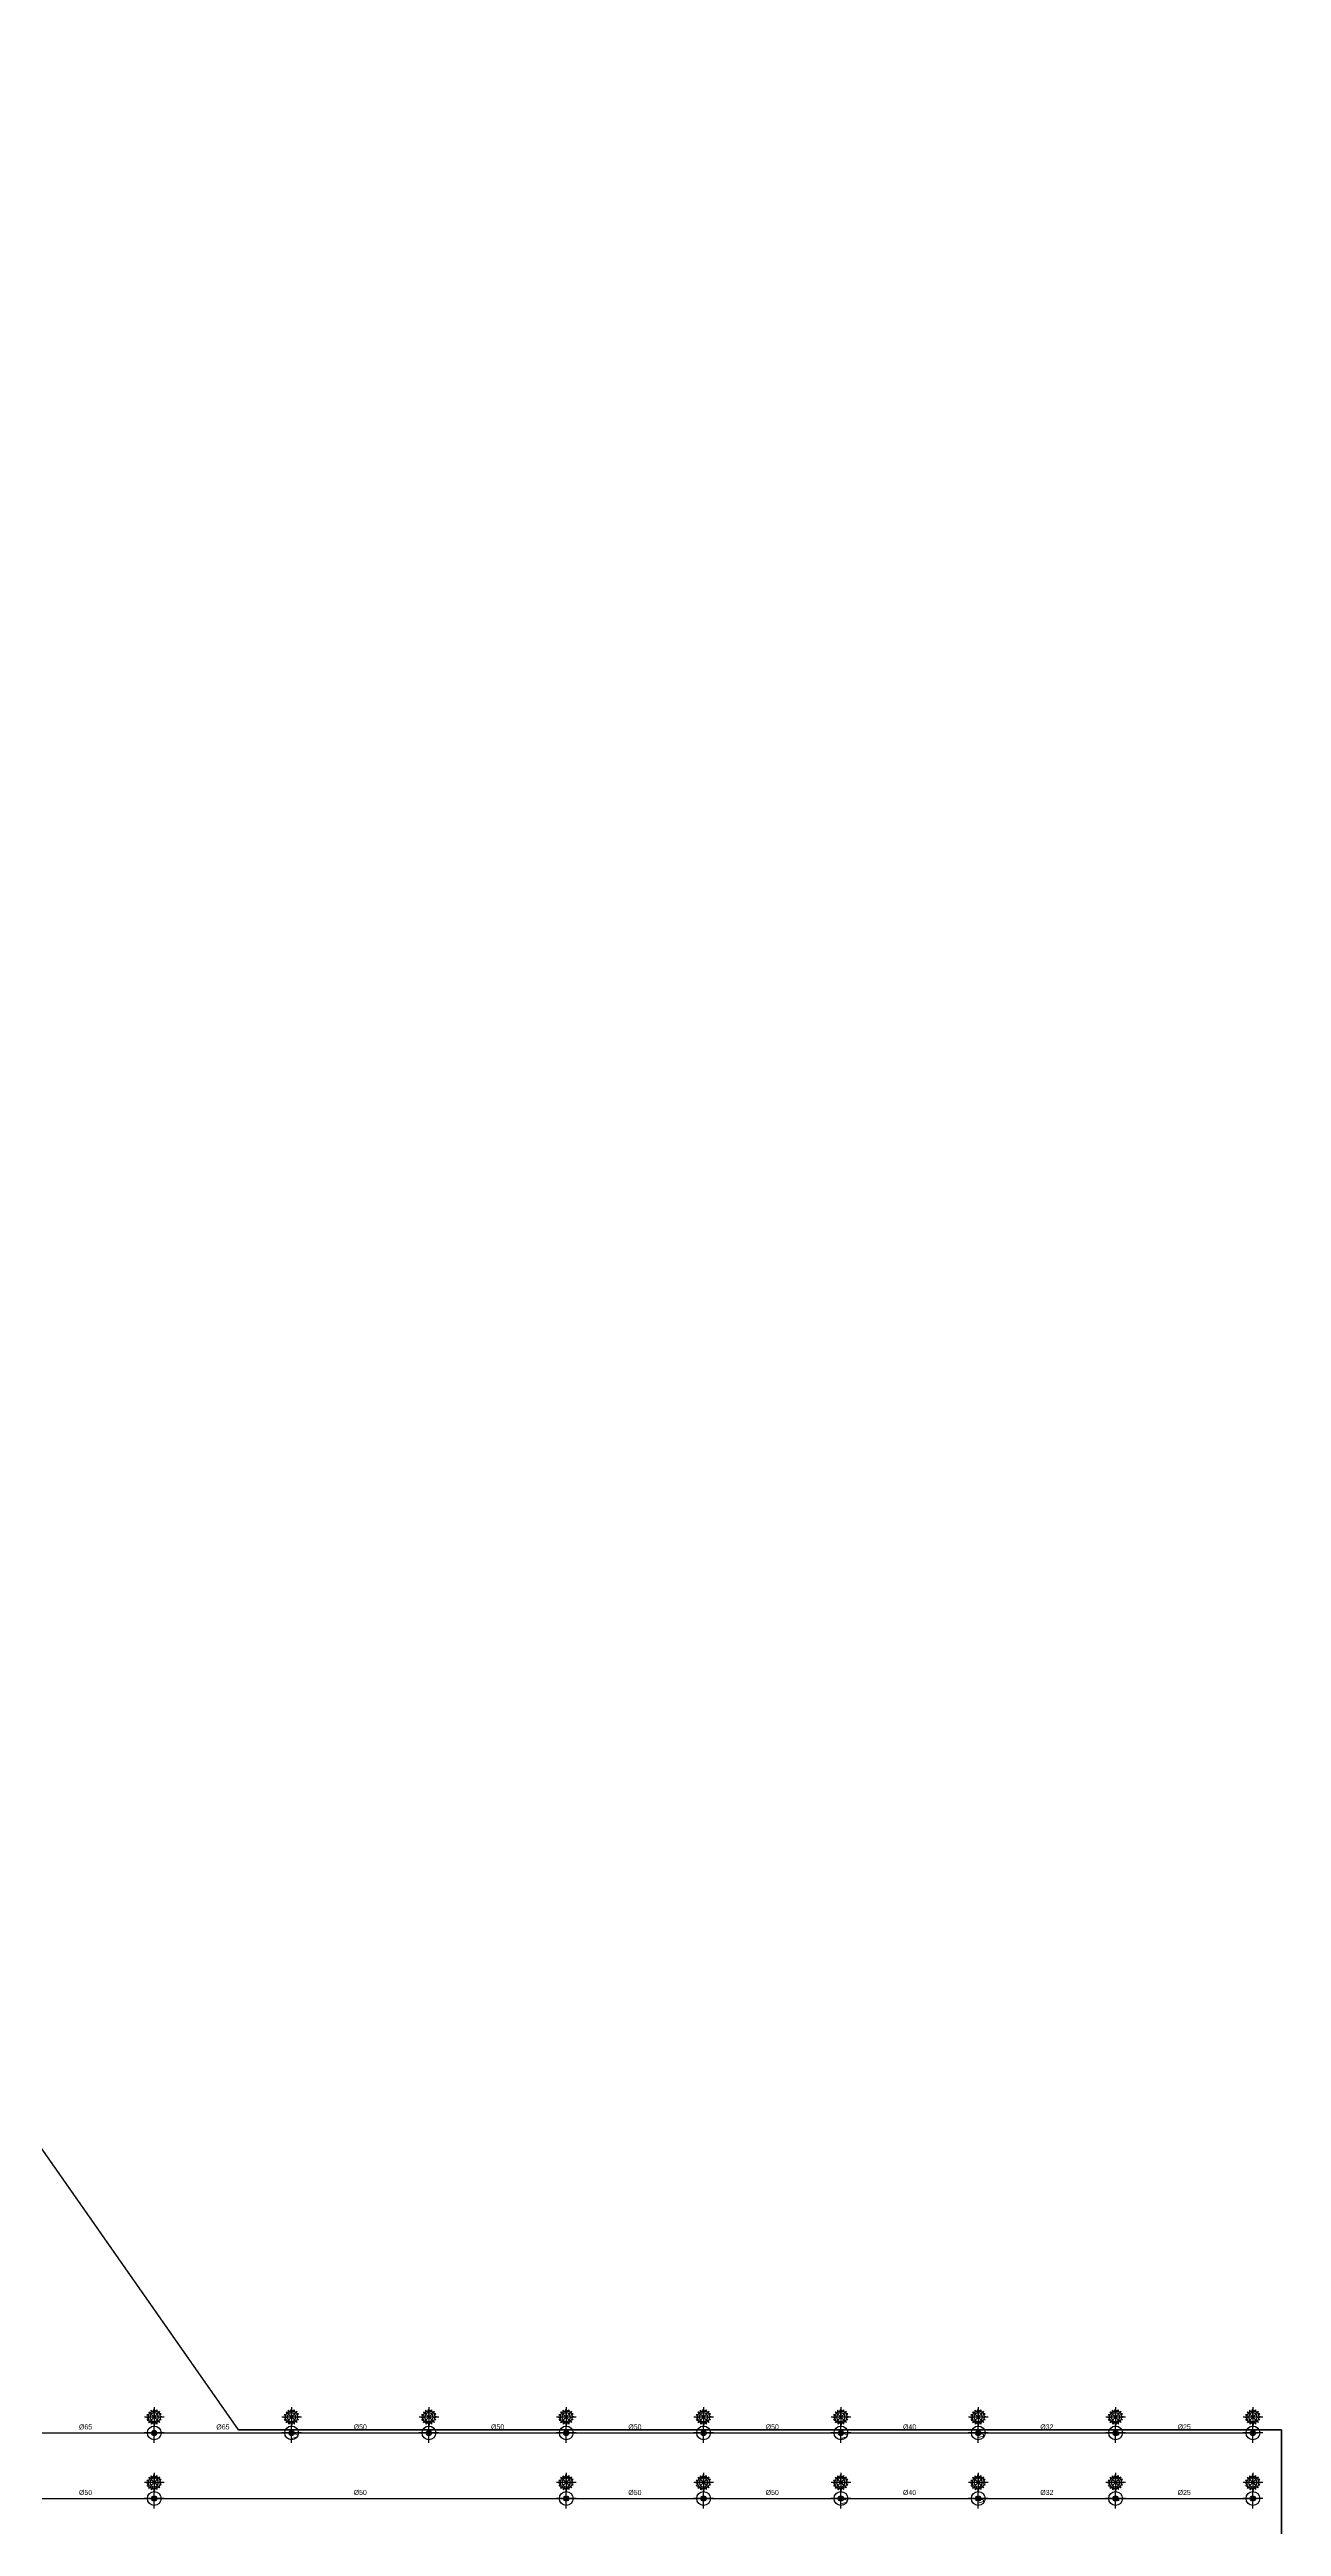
# Model space of a CAD drawing. Header units: millimetres. Extents: x 1706 to 534926, y -578380 to 27192.
# Drawn here: x 292011 to 318923, y -465972 to -411871 of the extents above; entities that cross this region are included whole.
import ezdxf

# ---------------------------------------------------------------- set-up
doc = ezdxf.new("R2010")
doc.units = ezdxf.units.MM
doc.linetypes.add('DASHDOT', pattern=[1, 0.5, -0.25, 0, -0.25])
doc.linetypes.add('DASHED', pattern=[19.05, 12.7, -6.35])
doc.layers.get('0').update_dxf_attribs({"color": 251})
for name, color, linetype in [('25∅', 1, 'DASHDOT'), ('floor boundary', 5, 'Continuous'), ('sprinkler - pipe branch', 1, 'Continuous'), ('sprinkler - pipe branch labels', 7, 'Continuous'), ('sprinkler - pipe branch markers', 8, 'Continuous'), ('sprinkler - pipe reducer', 30, 'Continuous'), ('sprinkler - sprinkler (above)', 4, 'Continuous')]:
    doc.layers.add(name, color=color, linetype=linetype)
doc.layers.add('FF-PENDENT SPRINKLER', color=7, linetype='Continuous', true_color=0xcc0099)
doc.layers.add('McD-FIRE-SPRINKLER LINES', color=1, linetype='Continuous', lineweight=9)

# ---------------------------------------------------------------- blocks, each defined once
blk = doc.blocks.new('UPRIGHT SPRINKLER -68°C')
at = {"color": 5}
for p, q in [((-106, 3, 3), (-81, 13, 3)), ((-106, 3, 3), (-82, -7, 3)), ((-74, 76, 3), (-49, 65, 3)), ((-74, 76, 3), (-64, 51, 3)), ((3, 106, 3), (-9, 80, 3)), ((3, 106, 3), (13, 79, 3)), ((76, 74, 3), (49, 63, 3)), ((76, 74, 3), (65, 47, 3)), ((105, -3, 3), (79, 9, 3)), ((-76, -73, 3), (-66, -49, 3)), ((-76, -73, 3), (-53, -63, 3)), ((-4, -105, 3), (-13, -81, 3)), ((-4, -105, 3), (7, -81, 3)), ((72, -77, 3), (47, -66, 3)), ((72, -77, 3), (62, -51, 3)), ((105, -3, 3), (79, -13, 3))]:
    blk.add_line(p, q, dxfattribs=at)
at = {"color": 6}
for p, q in [((-1, -1, 3), (-106, 4, 3)), ((-96, 45, 3), (-78, 25, 3)), ((-96, 45, 3), (-69, 44, 3)), ((72, -77, 3), (-74, 76, 3)), ((-36, 100, 3), (-38, 72, 3)), ((-36, 100, 3), (-17, 79, 3)), ((-1, -1, 3), (3, 106, 3)), ((76, 74, 3), (-1, -1, 3)), ((43, 98, 3), (21, 77, 3)), ((43, 98, 3), (42, 68, 3)), ((99, 38, 3), (70, 39, 3)), ((99, 38, 3), (78, 18, 3)), ((-99, -35, 3), (-80, -18, 3)), ((-99, -35, 3), (-74, -36, 3)), ((-76, -73, 3), (-1, -1, 3)), ((-45, -95, 3), (-44, -70, 3)), ((-45, -95, 3), (-26, -78, 3)), ((-1, -1, 3), (-4, -105, 3)), ((-1, -1, 3), (105, -3, 3)), ((36, -98, 3), (19, -79, 3)), ((36, -98, 3), (38, -72, 3)), ((96, -43, 3), (69, -42, 3)), ((96, -43, 3), (77, -22, 3))]:
    blk.add_line(p, q, dxfattribs=at)
at = {"color": 5, "elevation": 3}
for points in [[(-1, -136), (-1, 135)], [(-137, -1), (135, -1)]]:
    blk.add_lwpolyline(points, dxfattribs=at)
at = {"color": 3}
blk.add_circle((-1, -1, 3), 59.2, dxfattribs=at)
at = {"color": 5}
for start, end in [(140.8422, 170.3714), (95.6315, 125.6992), (51.7639, 79.8685), (6.8313, 35.8146), (184.8407, 216.5012), (230.6178, 261.7138), (276.0216, 306.5945), (321.5184, 351.2266)]:
    blk.add_arc((-1, -1, 3), 81.1, start, end, dxfattribs=at)
blk = doc.blocks.new('PENDENT SPRINKLER (RG)')
at = {"linetype": 'Continuous', "extrusion": (0.000667552, -0.000166966, 1)}
h = blk.add_hatch(color=5, dxfattribs=at)
h.dxf.hatch_style = 1
edge = h.paths.add_edge_path()
edge.add_arc((0, 0), 56.7, 44.562, 404.562, ccw=False)
at = {"layer": '25∅', "linetype": 'Continuous', "extrusion": (0.000667552, -0.000166966, 1)}
h = blk.add_hatch(color=5, dxfattribs=at)
h.dxf.hatch_style = 1
edge = h.paths.add_edge_path()
edge.add_arc((0, 0), 56.7, 44.562, 404.562, ccw=False)
at = {"color": 222, "linetype": 'Continuous', "true_color": 0xcc0099, "extrusion": (0.000667073, -0.000166479, 1)}
for points in [[(0, -217), (0, 217)], [(-217, 0), (217, 0)]]:
    blk.add_lwpolyline(points, dxfattribs=at)
at = {"color": 222, "linetype": 'Continuous', "true_color": 0xcc0099, "extrusion": (0.000667552, -0.000166966, 1)}
blk.add_circle((0, 0), 150, dxfattribs=at)
at = {"color": 5, "linetype": 'Continuous', "extrusion": (0.000667552, -0.000166966, 1)}
blk.add_circle((0, 0), 56.7, dxfattribs=at)
at = {"layer": '25∅', "color": 5, "linetype": 'Continuous', "extrusion": (0.000667552, -0.000166966, 1)}
blk.add_circle((0, 0), 56.7, dxfattribs=at)
at = {"layer": 'FF-PENDENT SPRINKLER', "extrusion": (1.02436e-19, 0, -1), "xscale": 1.588226225829954, "yscale": 1.588226225829954, "zscale": 1.588226225829954}
blk.add_blockref('UPRIGHT SPRINKLER -68°C', (-346, 1, -4), dxfattribs=at)
blk = doc.blocks.new('reducer')
at = {"layer": 'McD-FIRE-SPRINKLER LINES'}
blk.add_lwpolyline([(16, 55), (33, 55), (48, 0), (0, 0)], close=True, dxfattribs=at)

msp = doc.modelspace()

# ---------------------------------------------------------------- linework, layer by layer
at = {"layer": 'floor boundary'}
msp.add_lwpolyline([(239673.856, -383177.8), (240169.16, -522270.843), (318922.686, -522270.843), (318922.686, -463861.665), (296138.648, -463861.665)], close=True, dxfattribs=at)
at = {"layer": 'floor boundary', "linetype": 'DASHED'}
msp.add_lwpolyline([(318922.686, -478682.031), (240013.942, -478682.031), (239673.856, -383177.8), (296138.648, -463861.665), (318922.686, -463861.665)], close=True, dxfattribs=at)
at = {"layer": 'McD-FIRE-SPRINKLER LINES'}
msp.add_lwpolyline([(239673.856, -383177.8), (240169.16, -522270.843), (318922.686, -522270.843), (318922.686, -463861.665), (296138.648, -463861.665)], close=True, dxfattribs=at)
at = {"layer": 'sprinkler - pipe branch'}
for points in [[(291298.271, -463929.915), (294298.271, -463929.915)], [(294298.271, -463929.915), (297298.271, -463929.915)], [(297298.271, -463929.915), (300298.271, -463929.915)], [(300298.271, -463929.915), (303298.271, -463929.915)], [(303298.271, -463929.915), (306298.271, -463929.915)], [(306298.271, -463929.915), (309298.271, -463929.915)], [(309298.271, -463929.915), (312298.271, -463929.915)], [(312298.271, -463929.915), (315298.271, -463929.915)], [(315298.271, -463929.915), (318298.271, -463929.915)], [(291298.271, -465361.665), (294298.271, -465361.665)], [(294298.271, -465361.665), (303298.271, -465361.665)], [(303298.271, -465361.665), (306298.271, -465361.665)], [(306298.271, -465361.665), (309298.271, -465361.665)], [(309298.271, -465361.665), (312298.271, -465361.665)], [(312298.271, -465361.665), (315298.271, -465361.665)], [(315298.271, -465361.665), (318298.271, -465361.665)]]:
    msp.add_lwpolyline(points, dxfattribs=at)
at = {"layer": 'sprinkler - pipe branch markers'}
for p, q in [((294198.271, -463929.915), (294398.271, -463929.915)), ((297198.271, -463929.915), (297398.271, -463929.915)), ((300198.271, -463929.915), (300398.271, -463929.915)), ((303198.271, -463929.915), (303398.271, -463929.915)), ((306198.271, -463929.915), (306398.271, -463929.915)), ((309198.271, -463929.915), (309398.271, -463929.915)), ((312198.271, -463929.915), (312398.271, -463929.915)), ((315198.271, -463929.915), (315398.271, -463929.915)), ((318198.271, -463929.915), (318398.271, -463929.915)), ((294198.271, -465361.665), (294398.271, -465361.665)), ((303198.271, -465361.665), (303398.271, -465361.665)), ((306198.271, -465361.665), (306398.271, -465361.665)), ((309198.271, -465361.665), (309398.271, -465361.665)), ((312198.271, -465361.665), (312398.271, -465361.665)), ((315198.271, -465361.665), (315398.271, -465361.665)), ((318198.271, -465361.665), (318398.271, -465361.665))]:
    msp.add_line(p, q, dxfattribs=at)

# ---------------------------------------------------------------- block references
at = {"layer": 'sprinkler - pipe reducer', "color": 30, "rotation": 270}
for p, xscale, yscale, zscale in [((297298.271, -463929.915), 2.5, 2.5, 2.5), ((309298.271, -463929.915), 2.5, 2.5, 2.5), ((312298.271, -463929.915), 2.061508256296826, 2.061508256296826, 2.061508256296826), ((315298.271, -463929.915), 1.271941932564014, 1.271941932564014, 1.271941932564014), ((309298.271, -465361.665), 2.5, 2.5, 2.5), ((312298.271, -465361.665), 2.061508256296826, 2.061508256296826, 2.061508256296826), ((315298.271, -465361.665), 1.271941932564014, 1.271941932564014, 1.271941932564014)]:
    msp.add_blockref('reducer', p, dxfattribs=dict(at, xscale=xscale, yscale=yscale, zscale=zscale))
at = {"layer": 'sprinkler - sprinkler (above)', "rotation": 90}
for p in [(294298.271, -463929.915), (297298.271, -463929.915), (300298.271, -463929.915), (303298.271, -463929.915), (306298.271, -463929.915), (309298.271, -463929.915), (312298.271, -463929.915), (315298.271, -463929.915), (318298.271, -463929.915), (294298.271, -465361.665), (303298.271, -465361.665), (306298.271, -465361.665), (309298.271, -465361.665), (312298.271, -465361.665), (315298.271, -465361.665), (318298.271, -465361.665)]:
    msp.add_blockref('PENDENT SPRINKLER (RG)', p, dxfattribs=at)

# ---------------------------------------------------------------- texts
at = {"layer": 'sprinkler - pipe branch labels', "char_height": 110, "attachment_point": 5}
for s, insert in [('Ø65', (292798.271, -463799.915)), ('Ø65', (295798.271, -463799.915)), ('Ø50', (298798.271, -463799.915)), ('Ø50', (301798.271, -463799.915)), ('Ø50', (304798.271, -463799.915)), ('Ø50', (307798.271, -463799.915)), ('Ø40', (310798.271, -463799.915)), ('Ø32', (313798.271, -463799.915)), ('Ø25', (316798.271, -463799.915)), ('Ø50', (292798.271, -465231.665)), ('Ø50', (298798.271, -465231.665)), ('Ø50', (304798.271, -465231.665)), ('Ø50', (307798.271, -465231.665)), ('Ø40', (310798.271, -465231.665)), ('Ø32', (313798.271, -465231.665)), ('Ø25', (316798.271, -465231.665))]:
    msp.add_mtext(s, dxfattribs=dict(at, insert=insert))

doc.saveas('drawing.dxf')
